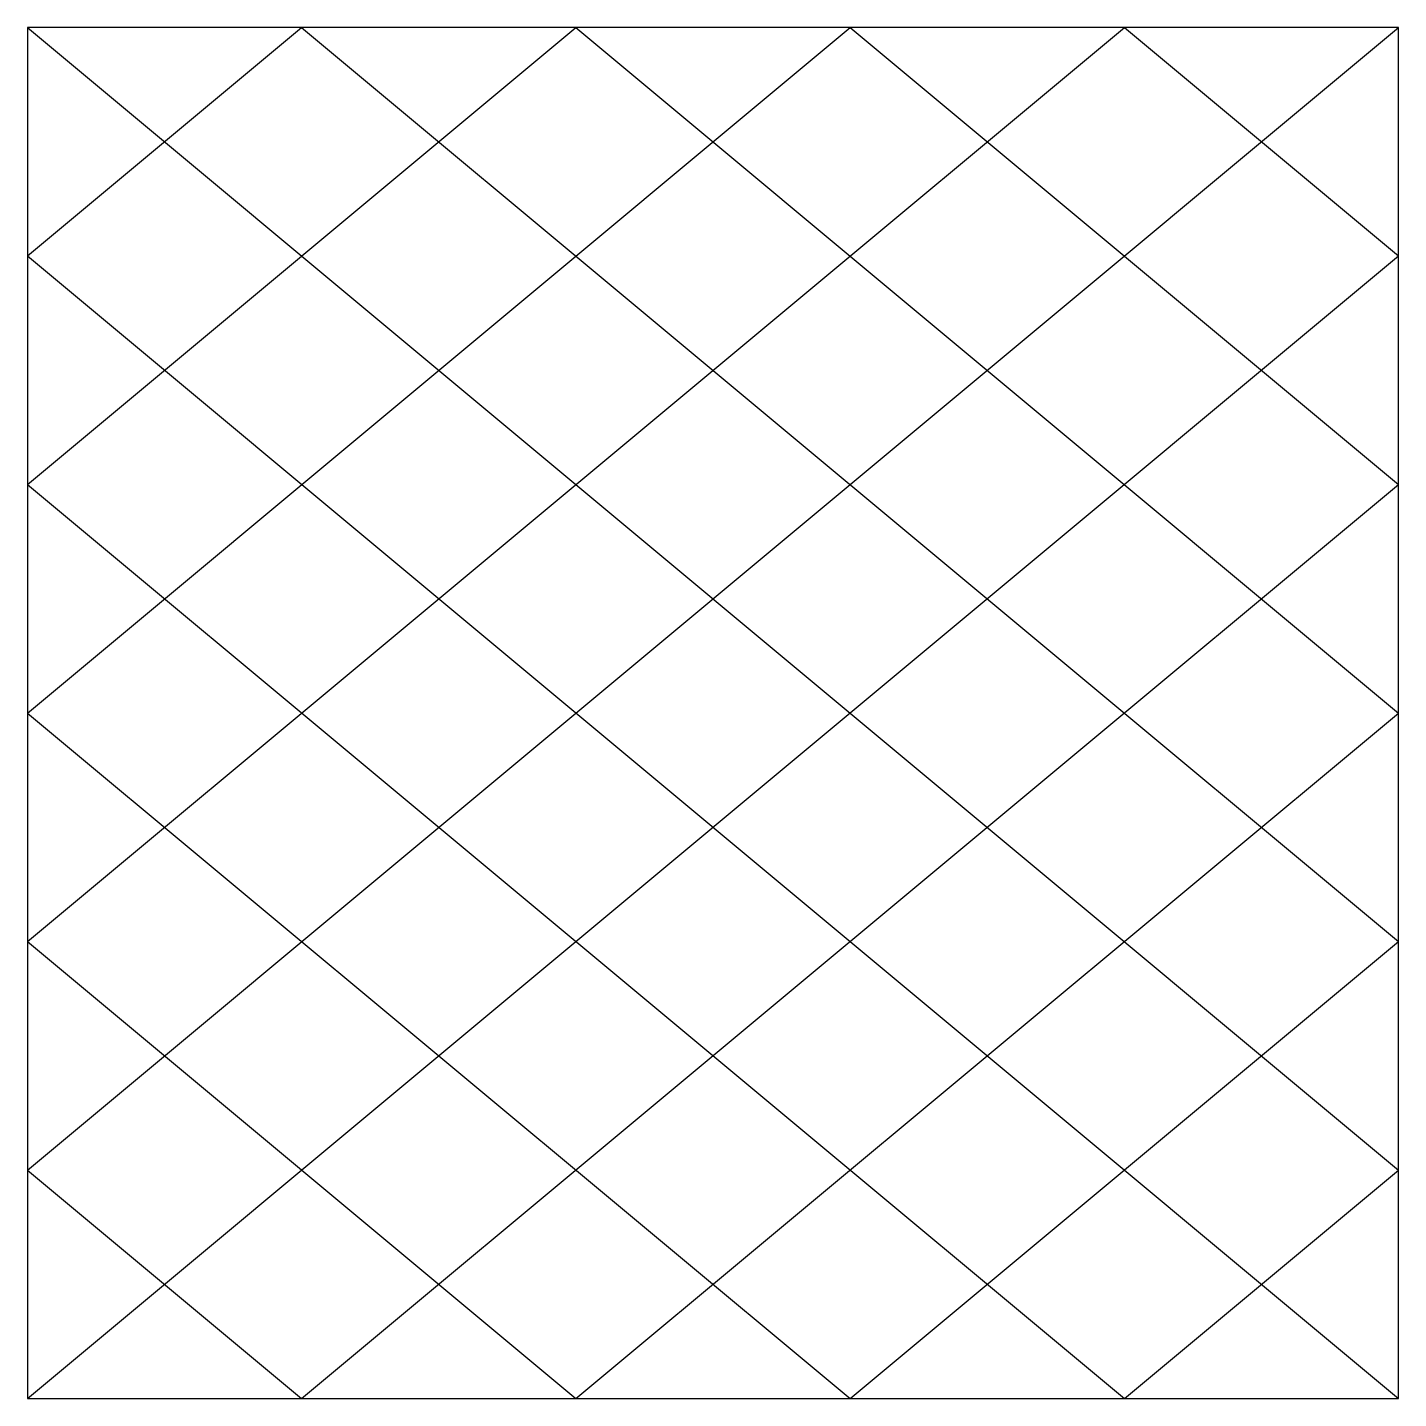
# Model space of a CAD drawing. Header units: metres. Extents: x 0 to 2540, y 0 to 2540.
import ezdxf

# ---------------------------------------------------------------- set-up
doc = ezdxf.new("R2010")
doc.units = ezdxf.units.M
doc.layers.add('GLASS_OUTER_CUT', color=1, linetype='Continuous')
doc.layers.add('V_GROOVE_ENGRAVE', color=2, linetype='Continuous')

msp = doc.modelspace()

# ---------------------------------------------------------------- linework, layer by layer
at = {"layer": 'GLASS_OUTER_CUT'}
msp.add_lwpolyline([(0, 0), (2540, 0), (2540, 2540), (0, 2540), (0, 0)], dxfattribs=at)
at = {"layer": 'V_GROOVE_ENGRAVE'}
for p, q in [((0, 2540), (0, 2540)), ((0, 2116.7), (508, 2540)), ((0, 1693.3), (1016, 2540)), ((0, 1270), (1524, 2540)), ((0, 846.7), (2032, 2540)), ((0, 423.3), (2540, 2540)), ((0, 2540), (2540, 423.3)), ((508, 2540), (2540, 846.7)), ((1016, 2540), (2540, 1270)), ((1524, 2540), (2540, 1693.3)), ((2032, 2540), (2540, 2116.7)), ((2540, 2540), (2540, 2540)), ((0, 2116.7), (2540, 0)), ((0, 0), (2540, 2116.7)), ((0, 1693.3), (2032, 0)), ((508, 0), (2540, 1693.3)), ((0, 1270), (1524, 0)), ((1016, 0), (2540, 1270)), ((0, 846.7), (1016, 0)), ((1524, 0), (2540, 846.7)), ((0, 423.3), (508, 0)), ((2032, 0), (2540, 423.3)), ((0, 0), (0, 0)), ((2540, 0), (2540, 0))]:
    msp.add_line(p, q, dxfattribs=at)

doc.saveas('drawing.dxf')
